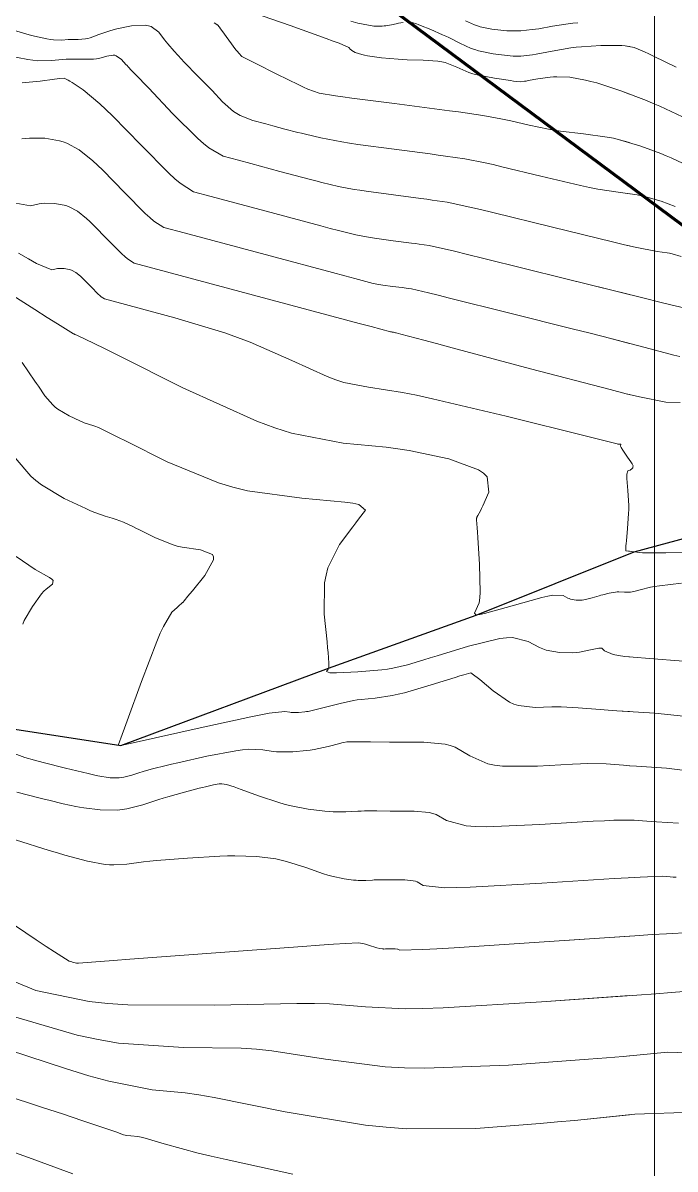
# Model space of a CAD drawing. Header units: millimetres. Extents: x 837475 to 838477, y 1189012 to 1191015.
# Drawn here: x 837836.8 to 837877.8, y 1190107.6 to 1190179.7 of the extents above; entities that cross this region are included whole.
import ezdxf

# ---------------------------------------------------------------- set-up
doc = ezdxf.new("R2010")
doc.units = ezdxf.units.MM
doc.header["$LTSCALE"] = 0.3
doc.linetypes.add('ACAD_ISO03W100', pattern=[30, 12, -18])
doc.layers.add('COORD', color=253, linetype='Continuous', lineweight=20)
doc.layers.add('VIA_Curvas', color=250, linetype='Continuous', lineweight=80)
for name, color, linetype, lineweight, true_color in [('COTAS 10', 7, 'Continuous', 9, 0x6e3e2d), ('COTAS INT', 7, 'Continuous', 5, 0x9fa19f), ('Escorrentias', 7, 'Continuous', 25, 0x00a8ad), ('Linea_Tendencia', 7, 'ACAD_ISO03W100', 30, 0xef3939)]:
    doc.layers.add(name, color=color, linetype=linetype, lineweight=lineweight, true_color=true_color)

msp = doc.modelspace()

# ---------------------------------------------------------------- linework, layer by layer
at = {"layer": 'COORD'}
msp.add_line((837876.514, 1189013.872), (837876.514, 1191013.872), dxfattribs=at)
at = {"layer": 'COTAS 10'}
for points in [[(837878.263, 1190173.768), (837876.84, 1190174.43), (837876.424, 1190174.607), (837875.998, 1190174.782), (837874.381, 1190175.393), (837872.869, 1190175.886), (837872.509, 1190175.986), (837872.175, 1190176.072), (837871.183, 1190176.25), (837870.373, 1190176.283), (837870.154, 1190176.276), (837869.938, 1190176.263), (837869.175, 1190176.157), (837868.557, 1190176.035), (837868.432, 1190176.011), (837868.326, 1190175.992), (837868.109, 1190175.958), (837867.801, 1190175.99), (837867.638, 1190176.011), (837867.442, 1190176.038), (837866.45, 1190176.183), (837865.348, 1190176.399), (837865.082, 1190176.472), (837864.832, 1190176.55), (837864.069, 1190176.877), (837863.348, 1190177.167), (837863.124, 1190177.222), (837862.889, 1190177.265), (837861.955, 1190177.329), (837860.943, 1190177.346), (837860.66, 1190177.36), (837860.376, 1190177.378), (837859.338, 1190177.477), (837858.449, 1190177.604), (837858.258, 1190177.64), (837858.091, 1190177.675), (837857.689, 1190177.806), (837857.476, 1190177.932), (837857.429, 1190177.966), (837857.387, 1190177.999), (837857.277, 1190178.111), (837856.666, 1190178.388), (837856.308, 1190178.525), (837855.867, 1190178.688), (837853.593, 1190179.494), (837851.298, 1190180.289)], [(837874.381, 1190175.393), (837874.923, 1190175.188)], [(837836.728, 1190172.373), (837836.966, 1190172.405), (837837.212, 1190172.426), (837838.156, 1190172.414), (837839.09, 1190172.255), (837839.329, 1190172.183), (837839.559, 1190172.098), (837840.32, 1190171.694), (837841.187, 1190170.988), (837841.483, 1190170.714), (837841.805, 1190170.406), (837843.171, 1190169.009), (837844.48, 1190167.684), (837844.765, 1190167.422), (837845.017, 1190167.205), (837845.65, 1190166.799), (837846.926, 1190166.458), (837852.326, 1190165.014), (837856.25, 1190163.967), (837857.022, 1190163.762), (837857.658, 1190163.593), (837858.816, 1190163.292), (837859.166, 1190163.225), (837859.292, 1190163.205), (837859.43, 1190163.184), (837860.034, 1190163.102), (837860.632, 1190163.025), (837860.767, 1190163.007), (837860.888, 1190162.99), (837861.214, 1190162.942), (837862.296, 1190162.69), (837862.894, 1190162.544), (837863.621, 1190162.366), (837867.324, 1190161.447), (837871.41, 1190160.42), (837872.378, 1190160.174), (837873.275, 1190159.944), (837875.927, 1190159.249), (837877.73, 1190158.775), (837878.093, 1190158.685)], [(837873.275, 1190159.944), (837874.923, 1190159.512)], [(837841.307, 1190148.888), (837841.045, 1190148.998), (837840.749, 1190149.128), (837839.392, 1190149.762), (837837.955, 1190150.62), (837837.607, 1190150.89), (837837.282, 1190151.175), (837836.291, 1190152.321)], [(837841.307, 1190148.888), (837841.966, 1190148.658), (837842.407, 1190148.538), (837842.531, 1190148.497), (837842.655, 1190148.453), (837843.112, 1190148.268), (837843.694, 1190147.997), (837843.898, 1190147.899), (837844.12, 1190147.791), (837845.076, 1190147.316), (837846.171, 1190146.869), (837846.482, 1190146.777), (837846.795, 1190146.7), (837847.95, 1190146.54), (837848.707, 1190146.252), (837848.769, 1190146.095), (837848.767, 1190145.904), (837848.227, 1190144.935), (837847.444, 1190143.966), (837847.29, 1190143.775), (837847.162, 1190143.617), (837846.923, 1190143.325), (837846.858, 1190143.255), (837846.84, 1190143.236), (837846.821, 1190143.218), (837846.751, 1190143.155), (837846.616, 1190143.036), (837846.557, 1190142.982), (837846.488, 1190142.919), (837846.158, 1190142.614), (837845.625, 1190141.724), (837845.428, 1190141.292), (837845.209, 1190140.779), (837844.239, 1190138.255), (837843.344, 1190135.794), (837843.172, 1190135.321), (837843.034, 1190134.938), (837842.809, 1190134.308), (837842.809, 1190134.274), (837842.813, 1190134.267), (837842.818, 1190134.26), (837842.848, 1190134.244), (837842.883, 1190134.236), (837842.89, 1190134.234), (837842.896, 1190134.232), (837842.911, 1190134.23), (837842.923, 1190134.23), (837842.931, 1190134.232), (837842.938, 1190134.235), (837842.94, 1190134.235), (837842.942, 1190134.236), (837842.95, 1190134.238), (837843.719, 1190134.41), (837847.931, 1190135.352), (837851.117, 1190136.039), (837851.749, 1190136.164), (837852.273, 1190136.261), (837853.261, 1190136.376), (837853.564, 1190136.325), (837853.655, 1190136.316), (837853.75, 1190136.311), (837854.117, 1190136.313), (837854.511, 1190136.35), (837854.622, 1190136.366), (837854.734, 1190136.385), (837855.145, 1190136.474), (837855.641, 1190136.601), (837855.985, 1190136.689), (837856.731, 1190136.879), (837857.572, 1190137.06), (837857.809, 1190137.099), (837858.049, 1190137.133), (837858.93, 1190137.218), (837860.016, 1190137.378), (837860.384, 1190137.46), (837860.781, 1190137.557), (837862.457, 1190138.044), (837863.975, 1190138.519), (837864.271, 1190138.61), (837864.515, 1190138.683), (837864.948, 1190138.799), (837865.215, 1190138.626), (837865.353, 1190138.517), (837865.52, 1190138.382), (837866.355, 1190137.67), (837867.38, 1190136.972), (837867.666, 1190136.846), (837867.954, 1190136.747), (837869.001, 1190136.632), (837870.056, 1190136.672), (837870.349, 1190136.672), (837870.642, 1190136.667), (837871.703, 1190136.608), (837873.089, 1190136.5), (837873.587, 1190136.464), (837874.136, 1190136.425), (837876.529, 1190136.262), (837879.127, 1190136.008)], [(837874.923, 1190136.371), (837874.136, 1190136.425)], [(837874.923, 1190118.513), (837869.392, 1190118.118), (837863.22, 1190117.753), (837861.929, 1190117.707), (837860.82, 1190117.686), (837858.326, 1190117.808), (837856.072, 1190117.994), (837855.116, 1190118.013), (837854.014, 1190118.017), (837848.835, 1190117.915), (837843.388, 1190117.937), (837842.118, 1190118.02), (837840.952, 1190118.136), (837837.602, 1190118.833), (837834.858, 1190119.97)], [(837914.145, 1190107.361), (837913.122, 1190107.854), (837907.989, 1190110.375), (837902.556, 1190112.902), (837901.343, 1190113.398), (837900.256, 1190113.807), (837897.382, 1190114.549), (837894.601, 1190115.003), (837893.573, 1190115.23), (837892.433, 1190115.5), (837887.382, 1190116.841), (837882.639, 1190118.139), (837881.693, 1190118.382), (837880.907, 1190118.575), (837879.392, 1190118.851), (837877.569, 1190118.706), (837876.588, 1190118.634), (837875.4, 1190118.547), (837869.392, 1190118.118)]]:
    msp.add_lwpolyline(points, dxfattribs=at)
at = {"layer": 'COTAS INT'}
for points in [[(837877.803, 1190168.116), (837876.915, 1190168.451), (837875.962, 1190168.733), (837875.687, 1190168.796), (837875.408, 1190168.852), (837874.359, 1190168.997), (837872.936, 1190169.217), (837872.42, 1190169.32), (837871.851, 1190169.441), (837869.358, 1190170.029), (837866.9, 1190170.626), (837866.353, 1190170.752), (837865.865, 1190170.861), (837864.586, 1190171.115), (837863.355, 1190171.295), (837862.898, 1190171.358), (837862.389, 1190171.426), (837860.13, 1190171.719), (837857.848, 1190172.028), (837857.325, 1190172.107), (837856.85, 1190172.184), (837855.527, 1190172.435), (837854.563, 1190172.662), (837854.314, 1190172.723), (837854.072, 1190172.783), (837853.265, 1190172.991), (837852.494, 1190173.197), (837852.056, 1190173.314), (837851.244, 1190173.531), (837850.45, 1190173.845), (837850.241, 1190173.966), (837850.038, 1190174.101), (837849.342, 1190174.711), (837848.68, 1190175.406), (837848.497, 1190175.596), (837848.315, 1190175.784), (837847.66, 1190176.45), (837847.053, 1190177.068), (837846.902, 1190177.226), (837846.757, 1190177.378), (837846.295, 1190177.877), (837845.894, 1190178.341), (837845.788, 1190178.471), (837845.685, 1190178.601), (837845.328, 1190179.077), (837844.856, 1190179.43), (837844.68, 1190179.483), (837844.484, 1190179.516), (837843.613, 1190179.473), (837842.691, 1190179.286), (837842.464, 1190179.228), (837842.249, 1190179.167), (837841.571, 1190178.927), (837841.007, 1190178.723), (837840.863, 1190178.686), (837840.724, 1190178.656), (837840.27, 1190178.619), (837839.857, 1190178.622), (837839.745, 1190178.619), (837839.634, 1190178.613), (837839.243, 1190178.575), (837838.715, 1190178.589)], [(837878.655, 1190170.664), (837877.552, 1190171.176), (837877.23, 1190171.314), (837876.901, 1190171.449), (837875.648, 1190171.922), (837874.304, 1190172.32), (837873.916, 1190172.408), (837873.522, 1190172.487), (837872.043, 1190172.692), (837870.592, 1190172.863), (837870.215, 1190172.921), (837869.849, 1190172.982), (837868.62, 1190173.243), (837867.468, 1190173.51), (837867.152, 1190173.576), (837866.838, 1190173.639), (837865.71, 1190173.84), (837864.178, 1190174.064), (837863.608, 1190174.142), (837862.975, 1190174.227), (837860.161, 1190174.591), (837857.472, 1190174.942), (837856.916, 1190175.018), (837856.443, 1190175.086), (837855.417, 1190175.257), (837854.71, 1190175.507), (837854.438, 1190175.624), (837854.132, 1190175.763), (837852.749, 1190176.44), (837851.44, 1190177.107), (837851.18, 1190177.24), (837850.964, 1190177.35), (837850.556, 1190177.56), (837850.357, 1190177.756), (837850.274, 1190177.857), (837850.179, 1190177.978), (837849.733, 1190178.584), (837849.304, 1190179.18), (837849.22, 1190179.295), (837849.151, 1190179.387), (837849.026, 1190179.54), (837849.003, 1190179.547), (837848.998, 1190179.549), (837848.995, 1190179.55), (837848.988, 1190179.553), (837848.818, 1190179.664)], [(837857.409, 1190179.772), (837857.841, 1190179.652), (837858.854, 1190179.459), (837859.379, 1190179.469), (837859.504, 1190179.477), (837859.62, 1190179.488), (837859.963, 1190179.546), (837860.25, 1190179.612), (837860.329, 1190179.627), (837860.409, 1190179.641), (837860.7, 1190179.682)], [(837861.262, 1190179.683), (837861.531, 1190179.596), (837861.649, 1190179.553), (837861.785, 1190179.501), (837862.433, 1190179.245), (837863.181, 1190178.924), (837863.38, 1190178.832), (837863.576, 1190178.737), (837864.254, 1190178.383), (837864.977, 1190178.06), (837865.2, 1190177.986), (837865.434, 1190177.918), (837866.362, 1190177.727), (837867.235, 1190177.612), (837867.433, 1190177.592), (837867.613, 1190177.577), (837868.107, 1190177.566), (837868.634, 1190177.629), (837868.835, 1190177.661), (837869.059, 1190177.7), (837870.07, 1190177.893), (837871.249, 1190178.09), (837871.58, 1190178.131), (837871.914, 1190178.167), (837873.134, 1190178.246), (837874.205, 1190178.252), (837874.444, 1190178.241), (837874.658, 1190178.224), (837875.225, 1190178.117), (837875.877, 1190177.839), (837876.145, 1190177.714), (837876.451, 1190177.569), (837877.871, 1190176.872)], [(837864.626, 1190179.785), (837865.191, 1190179.533), (837865.366, 1190179.474), (837865.549, 1190179.421), (837866.275, 1190179.272), (837867.028, 1190179.186), (837867.228, 1190179.173), (837867.425, 1190179.165), (837868.104, 1190179.173), (837868.808, 1190179.239), (837869.02, 1190179.268), (837869.239, 1190179.3), (837870.095, 1190179.454), (837871.077, 1190179.609), (837871.376, 1190179.643), (837871.688, 1190179.672)], [(837838.715, 1190178.589), (837838.517, 1190178.615), (837838.298, 1190178.652), (837837.324, 1190178.865), (837836.262, 1190179.194)], [(837874.658, 1190178.224), (837874.923, 1190178.174)], [(837839.729, 1190177.381), (837839.516, 1190177.374), (837839.305, 1190177.363), (837838.561, 1190177.291), (837837.693, 1190177.283), (837837.404, 1190177.312), (837837.095, 1190177.355), (837835.803, 1190177.622)], [(837878.182, 1190164.981), (837877.62, 1190165.147), (837877.458, 1190165.184), (837877.294, 1190165.217), (837876.676, 1190165.302), (837875.28, 1190165.57), (837874.625, 1190165.718), (837873.853, 1190165.899), (837870.096, 1190166.815), (837866.331, 1190167.742), (837865.554, 1190167.928), (837864.892, 1190168.083), (837863.462, 1190168.391), (837862.533, 1190168.527), (837862.187, 1190168.574), (837861.803, 1190168.626), (837860.098, 1190168.846), (837858.375, 1190169.08), (837857.981, 1190169.14), (837857.622, 1190169.198), (837856.623, 1190169.387), (837855.594, 1190169.639), (837855.217, 1190169.736), (837854.798, 1190169.844), (837852.952, 1190170.332), (837851.121, 1190170.822), (837850.346, 1190171.029), (837849.379, 1190171.287), (837848.471, 1190171.81), (837848.142, 1190172.075), (837847.78, 1190172.392), (837846.19, 1190173.972), (837844.696, 1190175.555), (837844.394, 1190175.874), (837844.14, 1190176.142), (837843.625, 1190176.679), (837843.405, 1190176.906), (837843.337, 1190176.979), (837843.266, 1190177.055), (837842.984, 1190177.364), (837842.658, 1190177.599), (837842.56, 1190177.629), (837842.459, 1190177.643), (837842.064, 1190177.564), (837841.572, 1190177.426), (837841.41, 1190177.403), (837841.236, 1190177.385), (837840.513, 1190177.375), (837839.729, 1190177.381)], [(837878.992, 1190161.607), (837877.624, 1190161.924), (837876.83, 1190162.117), (837875.855, 1190162.357), (837870.835, 1190163.602), (837865.762, 1190164.858), (837864.755, 1190165.104), (837863.92, 1190165.305), (837862.338, 1190165.667), (837861.711, 1190165.758), (837861.477, 1190165.79), (837861.218, 1190165.825), (837860.066, 1190165.974), (837858.903, 1190166.132), (837858.636, 1190166.172), (837858.394, 1190166.211), (837857.72, 1190166.34), (837856.626, 1190166.616), (837856.119, 1190166.749), (837855.524, 1190166.905), (837852.639, 1190167.673), (837848.636, 1190168.743), (837847.515, 1190169.043), (837846.673, 1190169.583), (837846.338, 1190169.871), (837845.958, 1190170.22), (837844.217, 1190171.982), (837842.422, 1190173.825), (837842.008, 1190174.226), (837841.631, 1190174.579), (837840.568, 1190175.456), (837839.883, 1190175.913), (837839.744, 1190176), (837839.626, 1190176.071), (837839.383, 1190176.185), (837839.092, 1190176.16), (837838.943, 1190176.143), (837838.765, 1190176.122), (837837.879, 1190176.008), (837836.948, 1190175.909), (837836.742, 1190175.897)], [(837874.304, 1190172.32), (837874.923, 1190172.137)], [(837874.923, 1190168.919), (837874.359, 1190168.997)], [(837836.351, 1190168.329), (837837.269, 1190168.154), (837837.808, 1190168.29), (837837.968, 1190168.311), (837838.132, 1190168.325), (837838.765, 1190168.317), (837839.39, 1190168.21), (837839.55, 1190168.162), (837839.705, 1190168.106), (837840.215, 1190167.835), (837840.795, 1190167.362), (837840.994, 1190167.178), (837841.209, 1190166.972), (837842.124, 1190166.035), (837843.001, 1190165.148), (837843.193, 1190164.972), (837843.362, 1190164.827), (837843.785, 1190164.555), (837857.925, 1190160.775), (837858.689, 1190160.57), (837859.912, 1190160.244), (837859.938, 1190160.239), (837859.948, 1190160.237), (837859.958, 1190160.236), (837860.003, 1190160.23), (837860.047, 1190160.224), (837860.057, 1190160.223), (837860.066, 1190160.221), (837860.09, 1190160.218), (837860.17, 1190160.199), (837860.214, 1190160.188), (837860.268, 1190160.175), (837860.543, 1190160.107), (837862.001, 1190159.721), (837862.801, 1190159.507), (837863.774, 1190159.247), (837868.717, 1190157.92), (837873.712, 1190156.608), (837874.717, 1190156.356), (837875.557, 1190156.153), (837877.226, 1190155.823), (837878.115, 1190155.798)], [(837874.923, 1190165.651), (837874.625, 1190165.718)], [(837881.441, 1190146.42), (837877.213, 1190146.348), (837876.405, 1190146.349), (837875.753, 1190146.359), (837874.707, 1190146.469), (837874.71, 1190146.789), (837874.72, 1190146.931), (837874.734, 1190147.095), (837874.814, 1190147.882), (837874.88, 1190148.818), (837874.883, 1190149.077), (837874.881, 1190149.335), (837874.819, 1190150.266), (837874.759, 1190151.021), (837874.758, 1190151.168), (837874.763, 1190151.289), (837874.838, 1190151.5), (837874.946, 1190151.543), (837874.973, 1190151.557), (837874.998, 1190151.572), (837875.079, 1190151.634), (837875.134, 1190151.703), (837875.144, 1190151.723), (837875.151, 1190151.743), (837875.156, 1190151.817), (837875.096, 1190151.949), (837875.062, 1190152.005), (837875.021, 1190152.069), (837874.811, 1190152.372), (837874.591, 1190152.682), (837874.545, 1190152.751), (837874.504, 1190152.812), (837874.409, 1190152.97), (837874.37, 1190153.064), (837874.366, 1190153.084), (837874.364, 1190153.102), (837874.381, 1190153.145), (837874.391, 1190153.166), (837874.386, 1190153.17), (837874.377, 1190153.174), (837874.313, 1190153.181), (837874.236, 1190153.184), (837874.218, 1190153.186), (837874.202, 1190153.187), (837874.157, 1190153.195), (837873.065, 1190153.468), (837872.389, 1190153.636), (837867.172, 1190154.935), (837862.539, 1190156.038), (837861.54, 1190156.256), (837860.664, 1190156.435), (837858.525, 1190156.762), (837856.972, 1190157.065), (837856.464, 1190157.229), (837855.924, 1190157.427), (837853.692, 1190158.431), (837851.073, 1190159.593), (837850.288, 1190159.891), (837849.477, 1190160.178), (837846.332, 1190161.132), (837841.921, 1190162.311), (837841.706, 1190162.449), (837841.62, 1190162.523), (837841.523, 1190162.612), (837841.078, 1190163.062), (837840.613, 1190163.537), (837840.504, 1190163.642), (837840.403, 1190163.735), (837840.109, 1190163.975), (837839.85, 1190164.113), (837839.772, 1190164.141), (837839.691, 1190164.166), (837839.373, 1190164.22), (837839.052, 1190164.224), (837838.969, 1190164.217), (837838.888, 1190164.206), (837838.614, 1190164.137), (837837.652, 1190164.54), (837837.137, 1190164.826), (837836.513, 1190165.188)], [(837833.423, 1190164.239), (837837.535, 1190161.643), (837838.321, 1190161.148), (837838.953, 1190160.75), (837839.96, 1190160.121), (837839.968, 1190160.123), (837839.982, 1190160.123), (837839.991, 1190160.121), (837839.993, 1190160.121), (837839.996, 1190160.12), (837840.003, 1190160.116), (837840.012, 1190160.109), (837840.018, 1190160.103), (837840.031, 1190160.089), (837840.047, 1190160.073), (837840.056, 1190160.067), (837840.184, 1190160.033), (837841.263, 1190159.51), (837841.909, 1190159.189), (837842.705, 1190158.793), (837846.836, 1190156.725), (837851.493, 1190154.631), (837852.621, 1190154.217), (837853.68, 1190153.875), (837856.923, 1190153.243), (837859.638, 1190152.994), (837860.364, 1190152.895), (837861.079, 1190152.783), (837863.57, 1190152.267), (837865.427, 1190151.578), (837865.743, 1190151.357), (837865.972, 1190151.122), (837866.082, 1190150.165), (837865.702, 1190149.305), (837865.623, 1190149.131), (837865.555, 1190148.986), (837865.402, 1190148.694), (837865.34, 1190148.585), (837865.329, 1190148.555), (837865.321, 1190148.525), (837865.314, 1190148.415), (837865.35, 1190147.919), (837865.369, 1190147.645), (837865.391, 1190147.311), (837865.506, 1190145.615), (837865.541, 1190143.878), (837865.513, 1190143.519), (837865.469, 1190143.213), (837865.176, 1190142.55), (837865.297, 1190142.429), (837865.514, 1190142.466), (837865.811, 1190142.533), (837867.546, 1190143.026), (837869.412, 1190143.545), (837869.791, 1190143.627), (837870.11, 1190143.683), (837870.768, 1190143.666), (837871.054, 1190143.506), (837871.14, 1190143.473), (837871.228, 1190143.445), (837871.571, 1190143.383), (837871.946, 1190143.385), (837872.055, 1190143.398), (837872.167, 1190143.415), (837872.59, 1190143.521), (837873.02, 1190143.651), (837873.136, 1190143.684), (837873.251, 1190143.715), (837873.655, 1190143.816), (837874.044, 1190143.883), (837874.15, 1190143.892), (837874.254, 1190143.897), (837874.623, 1190143.884), (837874.993, 1190143.882), (837875.098, 1190143.895), (837875.204, 1190143.914), (837875.599, 1190144.031), (837876.244, 1190144.186), (837876.508, 1190144.23), (837876.81, 1190144.274), (837878.207, 1190144.433)], [(837874.923, 1190162.588), (837870.835, 1190163.602)], [(837838.662, 1190155.655), (837838.174, 1190156.219), (837837.76, 1190156.823), (837837.647, 1190156.988), (837837.534, 1190157.152), (837837.133, 1190157.738), (837836.736, 1190158.32)], [(837874.923, 1190156.306), (837874.717, 1190156.356)], [(837878.844, 1190139.503), (837876.72, 1190139.656), (837874.642, 1190139.842), (837874.24, 1190139.899), (837873.914, 1190139.958), (837873.364, 1190140.19), (837873.192, 1190140.35), (837873.104, 1190140.363), (837872.999, 1190140.362), (837872.477, 1190140.248), (837871.793, 1190140.101), (837871.586, 1190140.08), (837871.372, 1190140.066), (837870.535, 1190140.088), (837869.693, 1190140.241), (837869.476, 1190140.31), (837869.265, 1190140.392), (837868.56, 1190140.783), (837867.583, 1190141.023), (837867.201, 1190141.009), (837866.77, 1190140.96), (837864.811, 1190140.491), (837862.836, 1190139.884), (837862.396, 1190139.748), (837862.003, 1190139.626), (837860.966, 1190139.302), (837860.042, 1190139.094), (837859.719, 1190139.046), (837859.367, 1190139.001), (837857.856, 1190138.872), (837856.517, 1190138.811), (837856.274, 1190138.81), (837856.087, 1190138.815), (837855.871, 1190138.888), (837855.984, 1190139.041), (837856.004, 1190139.096), (837856.019, 1190139.157), (837856.031, 1190139.423), (837855.974, 1190140.079), (837855.945, 1190140.386), (837855.911, 1190140.748), (837855.741, 1190142.504), (837855.763, 1190144.457), (837855.85, 1190144.942), (837855.971, 1190145.402), (837856.702, 1190146.864), (837857.535, 1190147.988), (837857.721, 1190148.236), (837857.888, 1190148.457), (837858.329, 1190149.026), (837857.906, 1190149.38), (837857.527, 1190149.464), (837857.036, 1190149.543), (837854.319, 1190149.782), (837850.92, 1190150.254), (837849.999, 1190150.481), (837849.087, 1190150.75), (837845.865, 1190152.066), (837843.275, 1190153.363), (837842.761, 1190153.619), (837842.335, 1190153.831), (837841.532, 1190154.223), (837841.307, 1190154.314), (837841.246, 1190154.336), (837841.185, 1190154.356), (837840.968, 1190154.415), (837840.643, 1190154.529), (837840.515, 1190154.583), (837840.369, 1190154.647), (837839.701, 1190154.959), (837838.993, 1190155.381), (837838.822, 1190155.515), (837838.662, 1190155.655)], [(837874.923, 1190146.446), (837874.707, 1190146.469)], [(837836.355, 1190146.13), (837837.568, 1190145.299), (837838.462, 1190144.805), (837838.602, 1190144.698), (837838.696, 1190144.605), (837838.649, 1190144.376), (837838.241, 1190144.074), (837838.108, 1190143.934), (837837.967, 1190143.77), (837837.383, 1190142.973), (837836.876, 1190142.088), (837836.783, 1190141.867)], [(837874.623, 1190143.884), (837874.923, 1190143.882)], [(837874.923, 1190139.817), (837874.642, 1190139.842)], [(837836.246, 1190133.736), (837836.9, 1190133.48), (837837.511, 1190133.323), (837838.067, 1190133.18), (837839.462, 1190132.822), (837840.897, 1190132.471), (837841.219, 1190132.399), (837841.508, 1190132.339), (837842.283, 1190132.214), (837842.831, 1190132.206), (837842.979, 1190132.22), (837843.124, 1190132.24), (837843.632, 1190132.372), (837844.135, 1190132.541), (837844.277, 1190132.585), (837844.42, 1190132.628), (837844.947, 1190132.774), (837845.794, 1190132.979), (837846.139, 1190133.059), (837846.532, 1190133.149), (837848.351, 1190133.559), (837850.187, 1190133.913), (837850.591, 1190133.967), (837850.949, 1190134.003), (837851.866, 1190133.974), (837852.533, 1190133.86), (837852.734, 1190133.842), (837852.942, 1190133.83), (837853.753, 1190133.835), (837854.617, 1190133.915), (837854.859, 1190133.95), (837855.102, 1190133.99), (837855.989, 1190134.183), (837856.712, 1190134.367), (837856.852, 1190134.402), (837856.965, 1190134.431), (837857.157, 1190134.477), (837857.397, 1190134.475), (837857.541, 1190134.474), (837857.718, 1190134.472), (837858.636, 1190134.463), (837859.842, 1190134.454), (837860.201, 1190134.453), (837860.569, 1190134.453), (837861.989, 1190134.455), (837863.339, 1190134.327), (837863.664, 1190134.244), (837863.968, 1190134.14), (837864.889, 1190133.594), (837866.018, 1190133.081), (837866.453, 1190132.998), (837866.941, 1190132.94), (837869.144, 1190132.947), (837871.357, 1190133.073), (837871.852, 1190133.091), (837872.295, 1190133.102), (837873.466, 1190133.078), (837874.558, 1190132.993), (837874.95, 1190132.964), (837875.382, 1190132.934), (837877.267, 1190132.805), (837879.754, 1190132.491)], [(837874.923, 1190132.966), (837874.558, 1190132.993)], [(837878.005, 1190129.349), (837876.628, 1190129.443), (837876.313, 1190129.465), (837876.027, 1190129.486), (837875.23, 1190129.548), (837873.947, 1190129.536), (837873.354, 1190129.51), (837872.658, 1190129.474), (837869.287, 1190129.262), (837865.927, 1190129.133), (837865.239, 1190129.15), (837864.656, 1190129.189), (837863.423, 1190129.518), (837862.778, 1190129.9), (837862.565, 1190129.973), (837862.338, 1190130.031), (837861.392, 1190130.121), (837860.399, 1190130.119), (837860.14, 1190130.119), (837859.89, 1190130.12), (837859.045, 1190130.126), (837858.262, 1190130.124), (837858.051, 1190130.119), (837857.841, 1190130.113), (837857.1, 1190130.076), (837856.292, 1190130.072), (837856.041, 1190130.087), (837855.777, 1190130.108), (837854.721, 1190130.239), (837853.554, 1190130.475), (837853.219, 1190130.561), (837852.88, 1190130.657), (837851.613, 1190131.081), (837850.514, 1190131.483), (837850.28, 1190131.566), (837850.077, 1190131.636), (837849.599, 1190131.785), (837849.303, 1190131.824), (837849.215, 1190131.824), (837849.124, 1190131.82), (837848.772, 1190131.767), (837848.266, 1190131.646), (837848.079, 1190131.6), (837847.87, 1190131.547), (837846.944, 1190131.31), (837845.897, 1190131.02), (837845.613, 1190130.935), (837845.331, 1190130.847), (837844.333, 1190130.512), (837843.325, 1190130.25), (837843.036, 1190130.209), (837842.744, 1190130.182), (837841.655, 1190130.197), (837840.617, 1190130.318), (837840.356, 1190130.357), (837840.108, 1190130.398), (837839.309, 1190130.568), (837838.424, 1190130.795), (837838.121, 1190130.873), (837837.793, 1190130.957), (837836.401, 1190131.313)], [(837874.923, 1190129.545), (837873.947, 1190129.536)], [(837874.923, 1190125.933), (837874.857, 1190125.929), (837873.959, 1190125.875), (837869.43, 1190125.577), (837864.914, 1190125.326), (837864.025, 1190125.302), (837863.294, 1190125.297), (837861.957, 1190125.442), (837861.588, 1190125.66), (837861.467, 1190125.702), (837861.337, 1190125.735), (837860.796, 1190125.786), (837860.228, 1190125.785), (837860.08, 1190125.786), (837859.937, 1190125.786), (837859.454, 1190125.789), (837859.007, 1190125.788), (837858.885, 1190125.785), (837858.765, 1190125.782), (837858.342, 1190125.761), (837857.88, 1190125.759), (837857.736, 1190125.767), (837857.585, 1190125.779), (837856.982, 1190125.854), (837856.218, 1190126.025), (837855.966, 1190126.097), (837855.697, 1190126.18), (837854.577, 1190126.569), (837853.354, 1190126.955), (837853.02, 1190127.037), (837852.687, 1190127.107), (837851.499, 1190127.266), (837850.115, 1190127.303), (837849.658, 1190127.296), (837849.17, 1190127.281), (837847.141, 1190127.164), (837845.196, 1190127.004), (837844.76, 1190126.962), (837844.37, 1190126.92), (837843.331, 1190126.78), (837842.497, 1190126.727), (837842.234, 1190126.741), (837841.959, 1190126.768), (837840.852, 1190126.969), (837839.431, 1190127.346), (837838.957, 1190127.483), (837838.449, 1190127.634), (837836.325, 1190128.301)], [(837877.875, 1190125.952), (837877.676, 1190125.966), (837877.496, 1190125.979), (837876.993, 1190126.019), (837875.599, 1190125.971), (837874.857, 1190125.929)], [(837834.411, 1190124.19), (837837.622, 1190122.021), (837838.251, 1190121.602), (837838.768, 1190121.261), (837839.697, 1190120.685), (837839.872, 1190120.63), (837839.914, 1190120.618), (837839.953, 1190120.607), (837840.07, 1190120.575), (837840.162, 1190120.559), (837840.206, 1190120.555), (837840.275, 1190120.56), (837841.638, 1190120.667), (837842.476, 1190120.73), (837843.513, 1190120.808), (837848.922, 1190121.213), (837854.376, 1190121.611), (837855.442, 1190121.685), (837856.316, 1190121.743), (837857.867, 1190121.823), (837858.165, 1190121.783), (837858.248, 1190121.766), (837858.332, 1190121.745), (837858.639, 1190121.648), (837858.92, 1190121.551), (837858.988, 1190121.53), (837859.051, 1190121.512), (837859.243, 1190121.469), (837859.394, 1190121.45), (837859.432, 1190121.447), (837859.468, 1190121.445), (837859.584, 1190121.446), (837859.69, 1190121.451), (837859.72, 1190121.452), (837859.751, 1190121.452), (837859.863, 1190121.453), (837859.984, 1190121.452), (837860.2, 1190121.452), (837860.335, 1190121.439), (837860.368, 1190121.431), (837860.399, 1190121.42), (837860.491, 1190121.366), (837861.931, 1190121.405), (837862.812, 1190121.453), (837863.901, 1190121.519), (837869.573, 1190121.892), (837875.26, 1190122.276), (837876.359, 1190122.348), (837877.252, 1190122.405), (837878.757, 1190122.489)], [(837869.573, 1190121.892), (837874.923, 1190122.253)], [(837834.966, 1190117.55), (837840.209, 1190116.03), (837841.529, 1190115.751), (837842.792, 1190115.532), (837846.876, 1190115.251), (837850.504, 1190115.21), (837851.479, 1190115.142), (837852.441, 1190115.049), (837855.808, 1190114.512), (837859.572, 1190114.03), (837860.784, 1190113.973), (837862.071, 1190113.95), (837867.33, 1190114.14), (837872.356, 1190114.513), (837873.495, 1190114.604), (837874.524, 1190114.69), (837874.923, 1190114.728)], [(837878.942, 1190111.196), (837875.268, 1190111.061), (837871.48, 1190110.673), (837870.402, 1190110.574), (837869.312, 1190110.478), (837865.268, 1190110.163), (837860.921, 1190110.146), (837859.639, 1190110.239), (837858.324, 1190110.374), (837853.29, 1190111.215), (837848.809, 1190112.105), (837847.842, 1190112.271), (837846.993, 1190112.403), (837844.918, 1190112.588), (837842.196, 1190113.127), (837840.94, 1190113.482), (837839.466, 1190113.925), (837832.331, 1190116.268)], [(837874.524, 1190114.69), (837877.33, 1190114.956), (837879.924, 1190114.886), (837880.82, 1190114.759), (837881.794, 1190114.587), (837885.951, 1190113.577), (837890.32, 1190112.472), (837891.427, 1190112.238), (837892.489, 1190112.037), (837895.951, 1190111.571), (837899.462, 1190110.885), (837900.554, 1190110.545), (837901.698, 1190110.14), (837906.264, 1190108.134), (837910.483, 1190106.105)], [(837853.772, 1190107.281), (837849.564, 1190108.204), (837848.635, 1190108.42), (837847.809, 1190108.618), (837845.68, 1190109.189), (837844.47, 1190109.547), (837844.222, 1190109.611), (837844.014, 1190109.66), (837843.578, 1190109.71), (837843.318, 1190109.716), (837843.22, 1190109.737), (837843.111, 1190109.767), (837842.623, 1190109.942), (837840.491, 1190110.675), (837839.346, 1190111.055), (837837.961, 1190111.512), (837830.953, 1190113.804)], [(837874.923, 1190111.026), (837871.48, 1190110.673)], [(837836.018, 1190108.736), (837837.145, 1190108.346), (837839.933, 1190107.317)]]:
    msp.add_lwpolyline(points, dxfattribs=at)
at = {"layer": 'Escorrentias'}
for p, q in [((837875.23, 1190146.414), (837883.079, 1190148.55)), ((837865.297, 1190142.429), (837875.23, 1190146.414)), ((837856.004, 1190139.096), (837865.297, 1190142.429)), ((837842.95, 1190134.238), (837856.004, 1190139.096)), ((837832.787, 1190135.794), (837842.95, 1190134.238))]:
    msp.add_line(p, q, dxfattribs=at)
at = {"layer": 'Linea_Tendencia', "elevation": 1705.277}
msp.add_lwpolyline([(838041.852, 1190952.651), (838036.556, 1190637.066), (838092.197, 1190318.419), (838154.509, 1189961.569), (837526.844, 1190428.193), (837754.279, 1189827.032), (837723.495, 1189335.311)], dxfattribs=at)
at = {"layer": 'VIA_Curvas', "elevation": 1705.277}
msp.add_lwpolyline([(838041.852, 1190952.651), (838036.739, 1190647.964, 0.047448), (838038.431, 1190626.329), (838092.197, 1190318.419), (838105.057, 1190244.773, -0.677898), (837923.791, 1190133.091), (837840.859, 1190194.745, 0.749125), (837665.299, 1190062.224), (837745.546, 1189850.114, -0.106451), (837752.737, 1189802.402), (837723.495, 1189335.311)], format="xyb", dxfattribs=at)

doc.saveas('drawing.dxf')
